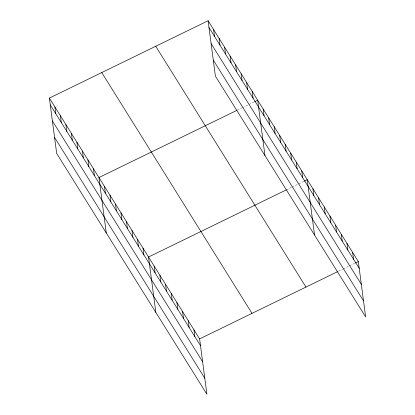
<?xml version="1.0" encoding="UTF-8"?>
<svg xmlns="http://www.w3.org/2000/svg" width="415" height="415" viewBox="0 0 415 415"><rect width="100%" height="100%" fill="white"/><g stroke="black" fill="none" stroke-linecap="round" stroke-linejoin="round"><path stroke-width="0.31" stroke-dasharray="2.08 1.56" d="M237.302 110.141L241.961 107.874M242.542 107.589L248.362 104.751M248.943 104.471L254.182 101.919M286.298 189.894L291.538 187.341M292.119 187.056L303.759 181.386M338.541 271.197L342.614 269.216M343.195 268.93L349.015 266.093M349.596 265.813L354.835 263.26"/><path stroke-width="0.62" d="M49.385 98.09L199.615 338.894L206.903 394.25L56.673 153.441L49.385 98.09L208.097 20.75L358.327 261.559L365.615 316.91L215.385 76.106L208.097 20.75M236.721 110.426L98.962 177.553L106.25 232.908M254.763 101.633L257.674 100.217L264.962 155.573M286.298 189.894L148.539 257.02L155.827 312.376M304.34 181.101L307.25 179.685L314.534 235.035M199.615 338.894L337.379 271.768M355.416 262.975L358.327 261.559M208.994 27.546L359.224 268.355M211.1 43.57L361.33 284.379M213.274 60.082L363.504 300.891M155.724 46.273L305.954 287.076M101.758 72.568L251.988 313.372M50.282 104.886L200.512 345.695M52.389 120.91L202.619 361.719M54.562 137.417L204.792 378.226M352.651 252.46L353.549 259.256M346.976 243.361L347.869 250.162M341.301 234.268L342.193 241.063M335.626 225.169L336.518 231.964M329.951 216.07L330.843 222.871M324.276 206.976L325.168 213.772M318.601 197.877L319.493 204.673M312.926 188.778L313.818 195.579M301.741 170.85L302.634 177.651M296.232 162.021L297.124 168.822M290.723 153.192L291.62 159.993M285.214 144.363L286.111 151.164M279.705 135.534L280.602 142.335M274.196 126.705L275.093 133.506M268.692 117.876L269.584 124.671M263.183 109.046L264.075 115.842M252.164 91.388L253.057 98.184M246.655 82.559L247.553 89.355M241.146 73.73L242.044 80.526M235.637 64.896L236.534 71.696M230.128 56.067L231.025 62.867M224.624 47.237L225.516 54.038M219.115 38.408L220.007 45.209M213.606 29.579L214.498 36.38M193.94 329.795L194.837 336.596M188.265 320.702L189.162 327.497M182.59 311.603L183.487 318.404M176.915 302.504L177.807 309.305M171.239 293.41L172.132 300.206M165.564 284.311L166.457 291.112M159.889 275.212L160.781 282.013M154.214 266.119L155.106 272.914M143.03 248.191L143.922 254.986M137.521 239.362L138.418 246.157M132.012 230.532L132.909 237.328M126.502 221.703L127.4 228.499M120.993 212.874L121.891 219.67M115.489 204.045L116.382 210.841M109.98 195.211L110.872 202.012M104.471 186.382L105.363 193.183M93.453 168.723L94.35 175.524M87.944 159.894L88.841 166.695M82.435 151.065L83.332 157.866M76.925 142.236L77.823 149.032M71.422 133.407L72.314 140.203M65.912 124.578L66.805 131.373M60.403 115.749L61.296 122.544M54.894 106.92L55.786 113.715"/></g></svg>
